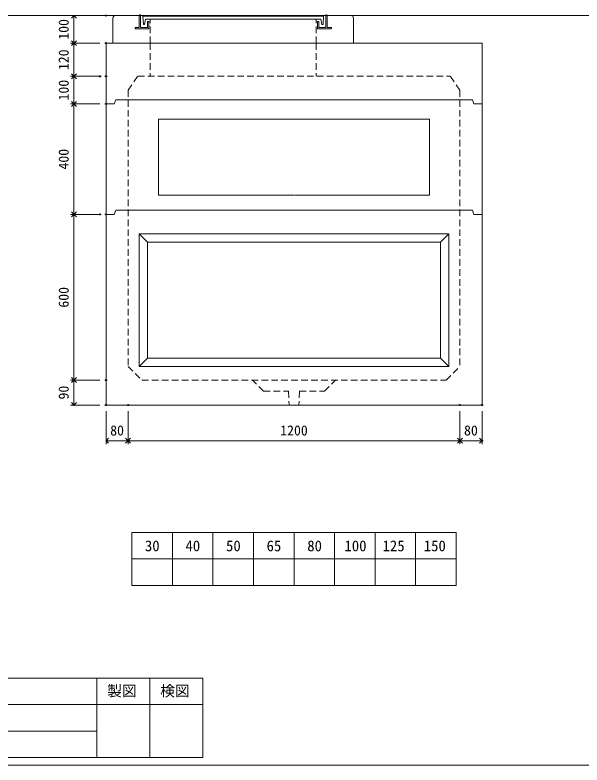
# Model space of a CAD drawing. Units: millimetres, scale not verified. Extents: x -6420 to 6420, y -3088 to 3088.
# Drawn here: x 311 to 2361, y -2612 to 103 of the extents above; entities that cross this region are included whole.
import ezdxf
from ezdxf.enums import TextEntityAlignment as Align

# ---------------------------------------------------------------- set-up
doc = ezdxf.new("R2010")
doc.units = ezdxf.units.MM
doc.header["$LTSCALE"] = 20
doc.header["$PDMODE"] = 32
doc.header["$PDSIZE"] = 4
doc.linetypes.add('DASHED1', pattern=[1.8, 1.2, -0.6])
doc.linetypes.add('USER2', pattern=[50.8, 31.75, -6.35, 6.35, -6.35])
doc.layers.add('0-1_Defpoints', color=7, linetype='Continuous')
for name, color, linetype, lineweight in [('0-2_waku', 7, 'Continuous', 18), ('0-3_gaikei', 7, 'Continuous', 18), ('0-4_kakure', 7, 'DASHED1', 5), ('0-5_sunpou', 7, 'Continuous', 5), ('0-8_uchigawa', 6, 'Continuous', 18), ('0-A_futa', 3, 'Continuous', 18), ('0-B_GL', 4, 'Continuous', 18), ('0-D_文字１', 7, 'Continuous', 18), ('1-2_uchigawa2', 6, 'USER2', 18)]:
    doc.layers.add(name, color=color, linetype=linetype, lineweight=lineweight)
doc.styles.add('ＭＳ ゴシック', font='')
doc.styles.get('ＭＳ ゴシック').set_extended_font_data('MS Gothic')

# ---------------------------------------------------------------- blocks, each defined once
blk = doc.blocks.new('_Open90')
at = {"layer": '0-5_sunpou'}
blk.add_line((0, 0), (-1, 0), dxfattribs=at)
blk.add_lwpolyline([(-0.5, 0.5), (0, 0), (-0.5, -0.5)], dxfattribs=at)
blk = doc.blocks.new('D55')
at = {"layer": '0-1_Defpoints'}
for p in [(3223.24, 1920.17), (3107.22, 1320.17), (3223.24, 1320.17)]:
    blk.add_point(p, dxfattribs=at)
at = {"layer": '0-5_sunpou'}
for p, q in [((3201.24, 1920.17), (3094.22, 1920.17)), ((3107.22, 1902.17), (3107.22, 1338.17)), ((3201.24, 1320.17), (3094.22, 1320.17))]:
    blk.add_line(p, q, dxfattribs=at)
at = {"layer": '0-5_sunpou', "xscale": 18, "yscale": 18}
for p, rotation in [((3107.22, 1920.17), 90), ((3107.22, 1320.17), 270)]:
    blk.add_blockref('_Open90', p, dxfattribs=dict(at, rotation=rotation))
at = {"layer": '0-5_sunpou', "style": 'ＭＳ ゴシック'}
blk.add_text('600', height=36.66, rotation=90, dxfattribs=at).set_placement((3099.22, 1582.67), align=Align.BOTTOM_LEFT)
blk = doc.blocks.new('D56')
at = {"layer": '0-1_Defpoints'}
for p in [(3223.24, 1320.17), (3107.22, 1230.17), (3223.24, 1230.17)]:
    blk.add_point(p, dxfattribs=at)
at = {"layer": '0-5_sunpou'}
for p, q in [((3201.24, 1320.17), (3094.22, 1320.17)), ((3107.22, 1302.17), (3107.22, 1248.17)), ((3201.24, 1230.17), (3094.22, 1230.17))]:
    blk.add_line(p, q, dxfattribs=at)
at = {"layer": '0-5_sunpou', "xscale": 18, "yscale": 18}
for p, rotation in [((3107.22, 1320.17), 90), ((3107.22, 1230.17), 270)]:
    blk.add_blockref('_Open90', p, dxfattribs=dict(at, rotation=rotation))
at = {"layer": '0-5_sunpou', "style": 'ＭＳ ゴシック'}
blk.add_text('90', height=36.66, rotation=90, dxfattribs=at).set_placement((3099.22, 1250.17), align=Align.BOTTOM_LEFT)
blk = doc.blocks.new('D57')
at = {"layer": '0-1_Defpoints'}
for p in [(3223.24, 1230.17), (3303.24, 1230.17), (3303.24, 1100.84)]:
    blk.add_point(p, dxfattribs=at)
at = {"layer": '0-5_sunpou'}
for p, q in [((3223.24, 1208.17), (3223.24, 1087.84)), ((3303.24, 1208.17), (3303.24, 1087.84)), ((3241.24, 1100.84), (3285.24, 1100.84))]:
    blk.add_line(p, q, dxfattribs=at)
at = {"layer": '0-5_sunpou', "xscale": 18, "yscale": 18, "rotation": 180}
blk.add_blockref('_Open90', (3223.24, 1100.84), dxfattribs=at)
at = {"layer": '0-5_sunpou', "xscale": 18, "yscale": 18}
blk.add_blockref('_Open90', (3303.24, 1100.84), dxfattribs=at)
at = {"layer": '0-5_sunpou', "style": 'ＭＳ ゴシック'}
blk.add_text('80', height=36.66, dxfattribs=at).set_placement((3238.24, 1108.84), align=Align.BOTTOM_LEFT)
blk = doc.blocks.new('D58')
at = {"layer": '0-1_Defpoints'}
for p in [(3303.24, 1230.17), (4503.24, 1230.17), (4503.24, 1100.84)]:
    blk.add_point(p, dxfattribs=at)
at = {"layer": '0-5_sunpou'}
for p, q in [((3303.24, 1208.17), (3303.24, 1087.84)), ((4503.24, 1208.17), (4503.24, 1087.84)), ((3321.24, 1100.84), (4485.24, 1100.84))]:
    blk.add_line(p, q, dxfattribs=at)
at = {"layer": '0-5_sunpou', "xscale": 18, "yscale": 18, "rotation": 180}
blk.add_blockref('_Open90', (3303.24, 1100.84), dxfattribs=at)
at = {"layer": '0-5_sunpou', "xscale": 18, "yscale": 18}
blk.add_blockref('_Open90', (4503.24, 1100.84), dxfattribs=at)
at = {"layer": '0-5_sunpou', "style": 'ＭＳ ゴシック'}
blk.add_text('1200', height=36.66, dxfattribs=at).set_placement((3853.24, 1108.84), align=Align.BOTTOM_LEFT)
blk = doc.blocks.new('D59')
at = {"layer": '0-1_Defpoints'}
for p in [(4503.24, 1230.17), (4583.24, 1230.17), (4583.24, 1100.84)]:
    blk.add_point(p, dxfattribs=at)
at = {"layer": '0-5_sunpou'}
for p, q in [((4503.24, 1208.17), (4503.24, 1087.84)), ((4583.24, 1208.17), (4583.24, 1087.84)), ((4521.24, 1100.84), (4565.24, 1100.84))]:
    blk.add_line(p, q, dxfattribs=at)
at = {"layer": '0-5_sunpou', "xscale": 18, "yscale": 18, "rotation": 180}
blk.add_blockref('_Open90', (4503.24, 1100.84), dxfattribs=at)
at = {"layer": '0-5_sunpou', "xscale": 18, "yscale": 18}
blk.add_blockref('_Open90', (4583.24, 1100.84), dxfattribs=at)
at = {"layer": '0-5_sunpou', "style": 'ＭＳ ゴシック'}
blk.add_text('80', height=36.66, dxfattribs=at).set_placement((4518.24, 1108.84), align=Align.BOTTOM_LEFT)
blk = doc.blocks.new('D44')
at = {"layer": '0-1_Defpoints'}
for p in [(3222.41, 2640.17), (3107.22, 2540.17), (3223.24, 2540.17)]:
    blk.add_point(p, dxfattribs=at)
at = {"layer": '0-5_sunpou'}
for p, q in [((3200.41, 2640.17), (3094.22, 2640.17)), ((3107.22, 2622.17), (3107.22, 2558.17)), ((3201.24, 2540.17), (3094.22, 2540.17))]:
    blk.add_line(p, q, dxfattribs=at)
at = {"layer": '0-5_sunpou', "xscale": 18, "yscale": 18}
for p, rotation in [((3107.22, 2640.17), 90), ((3107.22, 2540.17), 270)]:
    blk.add_blockref('_Open90', p, dxfattribs=dict(at, rotation=rotation))
at = {"layer": '0-5_sunpou', "style": 'ＭＳ ゴシック'}
blk.add_text('100', height=36.66, rotation=90, dxfattribs=at).set_placement((3099.22, 2552.67), align=Align.BOTTOM_LEFT)
blk = doc.blocks.new('D45')
at = {"layer": '0-1_Defpoints'}
for p in [(3223.24, 2540.17), (3107.22, 2420.17), (3223.24, 2420.17)]:
    blk.add_point(p, dxfattribs=at)
at = {"layer": '0-5_sunpou'}
for p, q in [((3201.24, 2540.17), (3094.22, 2540.17)), ((3107.22, 2522.17), (3107.22, 2438.17)), ((3201.24, 2420.17), (3094.22, 2420.17))]:
    blk.add_line(p, q, dxfattribs=at)
at = {"layer": '0-5_sunpou', "xscale": 18, "yscale": 18}
for p, rotation in [((3107.22, 2540.17), 90), ((3107.22, 2420.17), 270)]:
    blk.add_blockref('_Open90', p, dxfattribs=dict(at, rotation=rotation))
at = {"layer": '0-5_sunpou', "style": 'ＭＳ ゴシック'}
blk.add_text('120', height=36.66, rotation=90, dxfattribs=at).set_placement((3099.22, 2442.67), align=Align.BOTTOM_LEFT)
blk = doc.blocks.new('D74')
at = {"layer": '0-1_Defpoints'}
for p in [(3201.24, 2420.17), (3107.22, 2320.17), (3223.24, 2320.17)]:
    blk.add_point(p, dxfattribs=at)
at = {"layer": '0-5_sunpou'}
for p, q in [((3179.24, 2420.17), (3094.22, 2420.17)), ((3107.22, 2402.17), (3107.22, 2338.17)), ((3201.24, 2320.17), (3094.22, 2320.17))]:
    blk.add_line(p, q, dxfattribs=at)
at = {"layer": '0-5_sunpou', "xscale": 18, "yscale": 18}
for p, rotation in [((3107.22, 2420.17), 90), ((3107.22, 2320.17), 270)]:
    blk.add_blockref('_Open90', p, dxfattribs=dict(at, rotation=rotation))
at = {"layer": '0-5_sunpou', "style": 'ＭＳ ゴシック'}
blk.add_text('100', height=36.66, rotation=90, dxfattribs=at).set_placement((3099.22, 2332.67), align=Align.BOTTOM_LEFT)
blk = doc.blocks.new('D75')
at = {"layer": '0-1_Defpoints'}
for p in [(3223.24, 2320.17), (3107.22, 1920.17), (3201.24, 1920.17)]:
    blk.add_point(p, dxfattribs=at)
at = {"layer": '0-5_sunpou'}
for p, q in [((3201.24, 2320.17), (3094.22, 2320.17)), ((3107.22, 2302.17), (3107.22, 1938.17)), ((3179.24, 1920.17), (3094.22, 1920.17))]:
    blk.add_line(p, q, dxfattribs=at)
at = {"layer": '0-5_sunpou', "xscale": 18, "yscale": 18}
for p, rotation in [((3107.22, 2320.17), 90), ((3107.22, 1920.17), 270)]:
    blk.add_blockref('_Open90', p, dxfattribs=dict(at, rotation=rotation))
at = {"layer": '0-5_sunpou', "style": 'ＭＳ ゴシック'}
blk.add_text('400', height=36.66, rotation=90, dxfattribs=at).set_placement((3099.22, 2082.67), align=Align.BOTTOM_LEFT)

msp = doc.modelspace()

# ---------------------------------------------------------------- linework, layer by layer
at = {"layer": '0-2_waku'}
for p, q in [((733.09, -1770.11), (733.09, -1962.11)), ((733.09, -1770.11), (733.09, -1962.11)), ((733.09, -1770.11), (733.09, -1962.11)), ((733.09, -1770.11), (733.09, -1962.11)), ((733.09, -1770.11), (1906.42, -1770.11)), ((879.75, -1770.11), (879.75, -1962.11)), ((1026.42, -1770.11), (1026.42, -1962.11)), ((1026.42, -1770.11), (1026.42, -1962.11)), ((1173.09, -1770.11), (1173.09, -1962.11)), ((1319.75, -1770.11), (1319.75, -1962.11)), ((1466.42, -1770.11), (1466.42, -1962.11)), ((1613.09, -1770.11), (1613.09, -1962.11)), ((1759.75, -1770.11), (1759.75, -1962.11)), ((1906.42, -1770.11), (1906.42, -1962.11)), ((733.09, -1866.11), (1906.42, -1866.11)), ((733.09, -1962.11), (1906.42, -1962.11)), ((-1713.58, -2297.78), (990.42, -2297.78)), ((606.42, -2297.78), (606.42, -2585.78)), ((606.42, -2297.78), (606.42, -2585.78)), ((798.42, -2297.78), (798.42, -2585.78)), ((990.42, -2297.78), (990.42, -2585.78)), ((-1713.58, -2393.78), (990.42, -2393.78)), ((-1713.58, -2489.78), (606.42, -2489.78)), ((-1713.58, -2585.78), (990.42, -2585.78)), ((-1740.25, -2612.45), (6419.75, -2612.45))]:
    msp.add_line(p, q, dxfattribs=at)
at = {"layer": '0-3_gaikei'}
for p, q in [((664.75, 0.89), (664.75, 90.89)), ((674.75, 100.89), (759.75, 100.89)), ((1439.75, 100.89), (1524.75, 100.89)), ((1534.75, 0.89), (1534.75, 90.89)), ((639.75, 0.89), (1999.75, 0.89)), ((639.75, 0.89), (639.75, -1309.11)), ((1999.75, 0.89), (1999.75, -1309.11)), ((669.75, -219.11), (674.75, -204.11)), ((674.75, -204.11), (1964.75, -204.11)), ((1969.75, -219.11), (1964.75, -204.11)), ((669.75, -219.11), (639.75, -219.11)), ((669.75, -219.11), (639.75, -219.11)), ((669.75, -219.11), (639.75, -219.11)), ((1999.75, -219.11), (1969.75, -219.11)), ((669.75, -619.11), (639.75, -619.11)), ((669.75, -619.11), (639.75, -619.11)), ((669.75, -619.11), (674.75, -604.11)), ((669.75, -619.11), (674.75, -604.11)), ((674.75, -604.11), (1964.75, -604.11)), ((674.75, -604.11), (1964.75, -604.11)), ((1969.75, -619.11), (1964.75, -604.11)), ((1969.75, -619.11), (1964.75, -604.11)), ((1999.75, -619.11), (1969.75, -619.11)), ((1999.75, -619.11), (1969.75, -619.11)), ((1999.75, -1309.11), (639.75, -1309.11))]:
    msp.add_line(p, q, dxfattribs=at)
for centre, radius, start, end in [((674.17, 91.47), 9.44, 86.47383, 183.52617), ((1525.08, 91.22), 9.68, 358.04251, 91.95749)]:
    msp.add_arc(centre, radius, start, end, dxfattribs=at)
at = {"layer": '0-4_kakure'}
for p, q in [((799.75, 0.89), (799.75, 87.39)), ((1399.75, 0.89), (1399.75, 87.39)), ((799.75, 0.89), (799.75, -119.11)), ((1399.75, 0.89), (1399.75, -119.11)), ((719.75, -169.11), (754.75, -119.11)), ((754.75, -119.11), (1884.75, -119.11)), ((1919.75, -169.11), (1884.75, -119.11)), ((719.75, -169.11), (719.75, -1169.11)), ((1919.75, -169.11), (1919.75, -1169.11)), ((1869.75, -1219.11), (1919.75, -1169.11)), ((1209.75, -1259.11), (1169.75, -1219.11)), ((1209.75, -1259.11), (1299.75, -1259.11)), ((1299.75, -1259.11), (1302.25, -1309.11)), ((1339.75, -1259.11), (1337.25, -1309.11))]:
    msp.add_line(p, q, dxfattribs=at)
for points in [[(719.75, -1169.11), (769.75, -1219.11), (1869.75, -1219.11)], [(1339.75, -1259.11), (1429.75, -1259.11), (1469.75, -1219.11)]]:
    msp.add_lwpolyline(points, dxfattribs=at)
at = {"layer": '0-8_uchigawa'}
for p, q in [((759.75, -689.11), (1879.75, -689.11)), ((759.75, -689.11), (759.75, -1169.11)), ((759.75, -689.11), (789.75, -719.11)), ((1879.75, -689.11), (1849.75, -719.11)), ((1879.75, -1169.11), (1879.75, -689.11)), ((789.75, -719.11), (1849.75, -719.11)), ((789.75, -719.11), (789.75, -1139.11)), ((1849.75, -1139.11), (1849.75, -719.11)), ((759.75, -1169.11), (789.75, -1139.11)), ((789.75, -1139.11), (1849.75, -1139.11)), ((1879.75, -1169.11), (1849.75, -1139.11)), ((759.75, -1169.11), (1879.75, -1169.11))]:
    msp.add_line(p, q, dxfattribs=at)
at = {"layer": '0-A_futa'}
for p, q in [((759.75, 100.89), (759.75, 57.89)), ((761.75, 102.89), (764.75, 102.89)), ((764.75, 102.89), (764.75, 57.89)), ((772.56, 98.39), (1426.89, 98.39)), ((772.56, 98.39), (775.05, 68.39)), ((783.08, 87.39), (778.76, 68.39)), ((783.08, 87.39), (1416.42, 87.39)), ((1416.42, 87.39), (1420.74, 68.39)), ((1426.89, 98.39), (1424.64, 68.39)), ((1434.75, 102.89), (1437.75, 102.89)), ((1439.75, 100.89), (1439.75, 57.89)), ((744.75, 55.89), (744.75, 54.89)), ((746.75, 57.89), (759.75, 57.89)), ((764.75, 57.89), (789.75, 57.89)), ((775.05, 68.39), (778.76, 68.39)), ((789.75, 77.89), (789.75, 57.89)), ((791.75, 79.89), (792.75, 79.89)), ((794.75, 77.89), (794.75, 52.89)), ((1404.75, 77.89), (1404.75, 52.89)), ((1407.75, 79.89), (1406.75, 79.89)), ((1409.75, 77.89), (1409.75, 57.89)), ((1424.64, 68.39), (1420.74, 68.39)), ((1452.75, 57.89), (1439.75, 57.89)), ((1454.75, 55.89), (1454.75, 54.89)), ((794.75, 52.89), (746.75, 52.89)), ((1404.75, 52.89), (1452.75, 52.89))]:
    msp.add_line(p, q, dxfattribs=at)
msp.add_lwpolyline([(1434.75, 102.89), (1434.75, 57.89), (1409.75, 57.89)], dxfattribs=at)
for centre, start, end in [((761.75, 100.89), 90, 180), ((1437.75, 100.89), 0, 90), ((746.75, 55.89), 90, 180), ((746.75, 54.89), 180, 270), ((791.75, 77.89), 90, 180), ((792.75, 77.89), 0, 90), ((1406.75, 77.89), 90, 180), ((1407.75, 77.89), 0, 90), ((1452.75, 55.89), 0, 90), ((1452.75, 54.89), 270, 0)]:
    msp.add_arc(centre, 2, start, end, dxfattribs=at)
at = {"layer": '0-B_GL'}
msp.add_line((-1740.25, 100.89), (6419.75, 100.89), dxfattribs=at)
at = {"layer": '1-2_uchigawa2'}
for p, q in [((829.75, -274.12), (1319.75, -274.12)), ((829.75, -274.12), (829.75, -549.11)), ((1809.75, -274.12), (1319.75, -274.12)), ((1809.75, -274.12), (1809.75, -549.11)), ((829.75, -549.11), (1318.51, -549.11)), ((1809.75, -549.11), (1321, -549.11))]:
    msp.add_line(p, q, dxfattribs=at)

# ---------------------------------------------------------------- block references
at = {"layer": '0-5_sunpou'}
for name in ['D44', 'D45', 'D74', 'D75', 'D55', 'D56', 'D57', 'D58', 'D59']:
    msp.add_blockref(name, (-2583.48, -2539.28), dxfattribs=at)

# ---------------------------------------------------------------- texts
at = {"layer": '0-D_文字１', "style": 'ＭＳ ゴシック'}
for s, p in [('30', (780.47, -1850.28)), ('40', (927.14, -1850.28)), ('50', (1073.8, -1850.28)), ('65', (1220.47, -1850.28)), ('80', (1367.68, -1850.28)), ('100', (1502.18, -1850.28)), ('125', (1640.03, -1850.28)), ('150', (1789.05, -1850.28)), ('製図', (643.83, -2375.44)), ('検図', (835.83, -2375.44))]:
    msp.add_text(s, height=39.1, dxfattribs=at).set_placement(p, align=Align.BOTTOM_LEFT)

doc.saveas('drawing.dxf')
